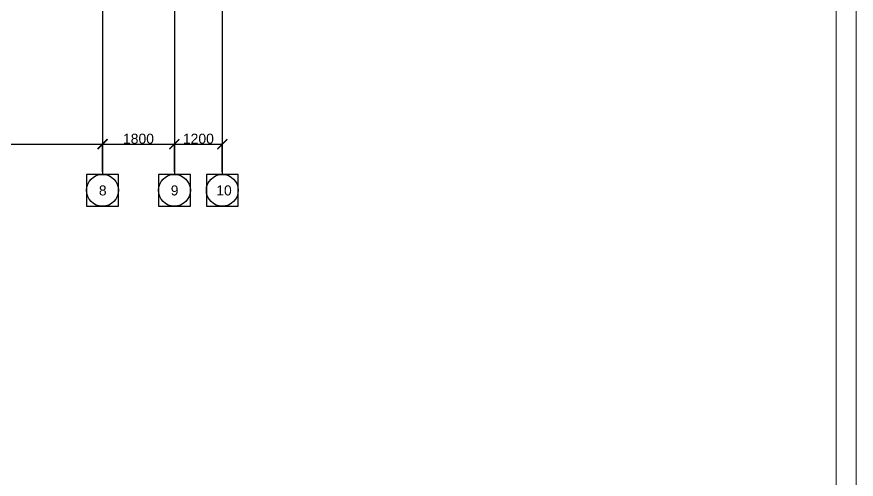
# Model space of a CAD drawing. Header units: metres. Extents: x -5 to 458, y -5 to 65.
# Drawn here: x 431.22 to 452.25, y 11.61 to 23.19 of the extents above; entities that cross this region are included whole.
import ezdxf

# ---------------------------------------------------------------- set-up
doc = ezdxf.new("R2010")
doc.units = ezdxf.units.M
doc.linetypes.add('ACAD_ISO04W100', pattern=[30, 24, -3, 0, -3])
doc.layers.add('Level 63', color=7, linetype='Continuous', lineweight=0)
for name, color, linetype in [('YOLO_TABLE', 1, 'Continuous'), ('Оси', 30, 'Continuous'), ('Осн надпись', 7, 'Continuous'), ('размеры оси', 163, 'Continuous')]:
    doc.layers.add(name, color=color, linetype=linetype)
doc.styles.get("Standard").update_dxf_attribs({"font": 'arial.ttf'})
doc.dimstyles.new('100', dxfattribs={"dimtxt": 0.25, "dimasz": 0.25, "dimexe": 0.0125, "dimexo": 0.0625, "dimgap": 0.0065, "dimtad": 1, "dimlfac": 1000, "dimtxsty": 'Standard', "dimblk": 'ARCHTICK', "dimcen": 0.25, "dimadec": 0, "dimazin": 0, "dimtfac": 1, "dimtmove": 0, "dimatfit": 3, "dimldrblk": 'ARCHTICK', "dimfxl": 1, "dimarcsym": 0})

# ---------------------------------------------------------------- blocks, each defined once
blk = doc.blocks.new('_ArchTick')
at = {"color": 0, "linetype": 'ByBlock', "const_width": 0.15}
blk.add_lwpolyline([(-0.5, -0.5), (0.5, 0.5)], dxfattribs=at)
blk = doc.blocks.new('*D52')
at = {"layer": 'Defpoints', "color": 0, "transparency": 16777216}
for p in [(433.37, 20.001), (421.37, 19.244), (433.37, 19.244)]:
    blk.add_point(p, dxfattribs=at)
at = {"layer": 'размеры оси', "color": 0, "lineweight": -2, "transparency": 16777216}
for p, q in [((421.37, 19.306), (421.37, 20.014)), ((421.37, 20.001), (433.37, 20.001)), ((433.37, 19.306), (433.37, 20.014))]:
    blk.add_line(p, q, dxfattribs=at)
at = {"layer": 'размеры оси', "color": 0, "lineweight": -2, "transparency": 16777216, "xscale": 0.25, "yscale": 0.25, "zscale": 0.25, "rotation": 180}
blk.add_blockref('_ArchTick', (421.37, 20.001), dxfattribs=at)
at = {"layer": 'размеры оси', "color": 0, "lineweight": -2, "transparency": 16777216, "xscale": 0.25, "yscale": 0.25, "zscale": 0.25}
blk.add_blockref('_ArchTick', (433.37, 20.001), dxfattribs=at)
at = {"layer": 'размеры оси', "color": 0, "transparency": 16777216, "insert": (427.37, 20.135), "char_height": 0.25, "attachment_point": 5}
blk.add_mtext('12000', dxfattribs=at)
blk = doc.blocks.new('*D53')
at = {"layer": 'Defpoints', "color": 0, "transparency": 16777216}
for p in [(435.17, 20.001), (433.37, 19.244), (435.17, 19.244)]:
    blk.add_point(p, dxfattribs=at)
at = {"layer": 'размеры оси', "color": 0, "lineweight": -2, "transparency": 16777216}
for p, q in [((433.37, 19.306), (433.37, 20.014)), ((433.37, 20.001), (435.17, 20.001)), ((435.17, 19.306), (435.17, 20.014))]:
    blk.add_line(p, q, dxfattribs=at)
at = {"layer": 'размеры оси', "color": 0, "lineweight": -2, "transparency": 16777216, "xscale": 0.25, "yscale": 0.25, "zscale": 0.25, "rotation": 180}
blk.add_blockref('_ArchTick', (433.37, 20.001), dxfattribs=at)
at = {"layer": 'размеры оси', "color": 0, "lineweight": -2, "transparency": 16777216, "xscale": 0.25, "yscale": 0.25, "zscale": 0.25}
blk.add_blockref('_ArchTick', (435.17, 20.001), dxfattribs=at)
at = {"layer": 'размеры оси', "color": 0, "transparency": 16777216, "insert": (434.27, 20.135), "char_height": 0.25, "attachment_point": 5}
blk.add_mtext('1800', dxfattribs=at)
blk = doc.blocks.new('*D54')
at = {"layer": 'Defpoints', "color": 0, "transparency": 16777216}
for p in [(436.37, 20.001), (435.17, 19.244), (436.37, 19.244)]:
    blk.add_point(p, dxfattribs=at)
at = {"layer": 'размеры оси', "color": 0, "lineweight": -2, "transparency": 16777216}
for p, q in [((435.17, 19.306), (435.17, 20.014)), ((435.17, 20.001), (436.37, 20.001)), ((436.37, 19.306), (436.37, 20.014))]:
    blk.add_line(p, q, dxfattribs=at)
at = {"layer": 'размеры оси', "color": 0, "lineweight": -2, "transparency": 16777216, "xscale": 0.25, "yscale": 0.25, "zscale": 0.25, "rotation": 180}
blk.add_blockref('_ArchTick', (435.17, 20.001), dxfattribs=at)
at = {"layer": 'размеры оси', "color": 0, "lineweight": -2, "transparency": 16777216, "xscale": 0.25, "yscale": 0.25, "zscale": 0.25}
blk.add_blockref('_ArchTick', (436.37, 20.001), dxfattribs=at)
at = {"layer": 'размеры оси', "color": 0, "transparency": 16777216, "insert": (435.77, 20.135), "char_height": 0.25, "attachment_point": 5}
blk.add_mtext('1200', dxfattribs=at)

msp = doc.modelspace()

# ---------------------------------------------------------------- linework, layer by layer
at = {"layer": 'Level 63', "color": 7, "linetype": 'Continuous', "lineweight": 13}
for points in [[(410.197039, 0.026369), (452.247039, 0.026369), (452.247039, 59.426369), (410.197039, 59.426369)], [(412.197039, 0.526369), (451.747039, 0.526369), (451.747039, 58.926369), (412.197039, 58.926369)]]:
    msp.add_3dface(points, dxfattribs=at)
at = {"layer": 'YOLO_TABLE'}
for points in [[(432.969703, 18.443964), (433.769703, 18.443964), (433.769703, 19.243964), (432.969703, 19.243964)], [(434.769703, 18.443964), (435.569703, 18.443964), (435.569703, 19.243964), (434.769703, 19.243964)], [(435.969703, 18.443964), (436.769703, 18.443964), (436.769703, 19.243964), (435.969703, 19.243964)]]:
    msp.add_lwpolyline(points, close=True, dxfattribs=at)
at = {"layer": 'Оси', "linetype": 'ACAD_ISO04W100', "ltscale": 40}
for p, q in [((433.369703, 54.183932), (433.369703, 19.243964)), ((435.169703, 54.183932), (435.169703, 19.243964)), ((436.369703, 54.183932), (436.369703, 19.243964))]:
    msp.add_line(p, q, dxfattribs=at)
at = {"layer": 'Осн надпись', "ltscale": 40}
for centre in [(433.369703, 18.843964), (435.169703, 18.843964), (436.369703, 18.843964)]:
    msp.add_circle(centre, 0.4, dxfattribs=at)

# ---------------------------------------------------------------- texts
at = {"layer": 'Осн надпись', "char_height": 0.25, "width": 0.25, "attachment_point": 1}
for s, insert in [('8', (433.27827, 18.965845)), ('9', (435.07827, 18.965845)), ('10', (436.217164, 18.965845))]:
    msp.add_mtext(s, dxfattribs=dict(at, insert=insert))

# ---------------------------------------------------------------- dimensions: what is measured, and where the dimension line sits
at = {"layer": 'размеры оси'}
for base, p1, p2, picture, middle in [((433.369703, 20.001157), (421.369703, 19.243964), (433.369703, 19.243964), '*D52', (427.369703, 20.1353)), ((435.169703, 20.001157), (433.369703, 19.243964), (435.169703, 19.243964), '*D53', (434.269703, 20.1353)), ((436.369703, 20.001157), (435.169703, 19.243964), (436.369703, 19.243964), '*D54', (435.769703, 20.1353))]:
    dim = msp.add_linear_dim(base=base, p1=p1, p2=p2, dimstyle='100', override={"dimtmove": 1, "dimfxl": 0}, dxfattribs=at)
    dim.commit()
    dim.dimension.update_dxf_attribs({"geometry": picture, "text_midpoint": middle})

doc.saveas('drawing.dxf')
